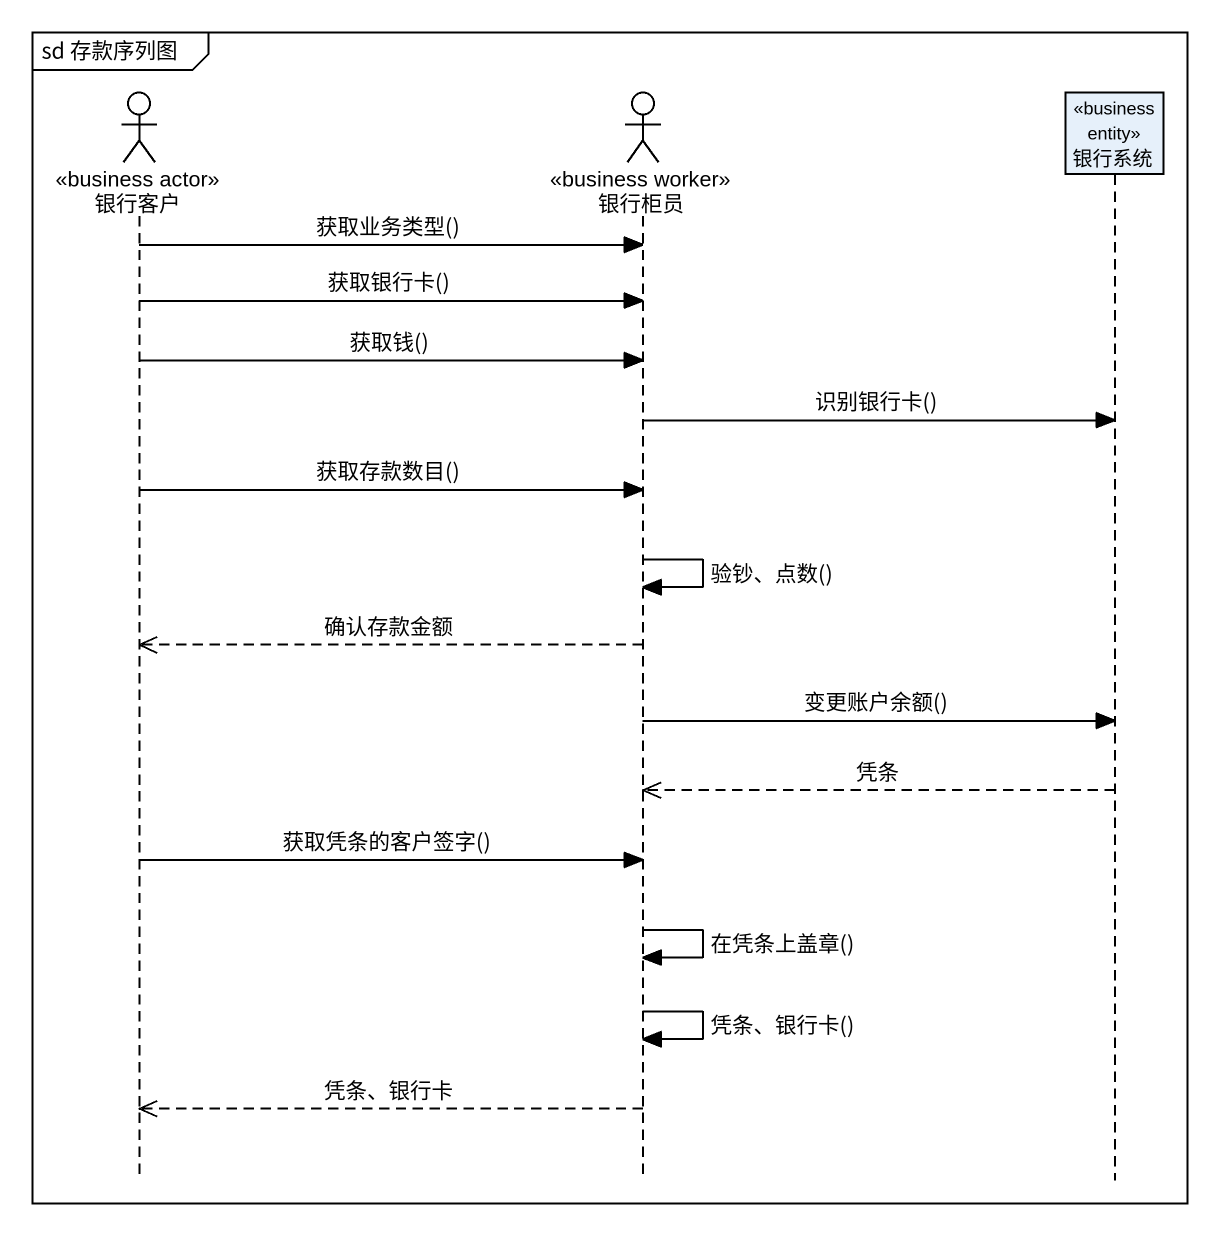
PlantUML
@startuml
mainframe sd 存款序列图
hide footbox
actor 银行客户 <<business actor>>
actor 银行柜员 <<business worker>>
participant 银行系统 <<business entity>>

银行客户 -> 银行柜员 : 获取业务类型()
银行客户 -> 银行柜员 : 获取银行卡()
银行客户 -> 银行柜员 : 获取钱()
银行柜员 -> 银行系统 : 识别银行卡()
银行客户 -> 银行柜员 : 获取存款数目()
银行柜员 -> 银行柜员 : 验钞、点数()
银行柜员 -->> 银行客户 : 确认存款金额
银行柜员 -> 银行系统 : 变更账户余额()
银行系统 -->> 银行柜员 : 凭条
银行客户 -> 银行柜员 : 获取凭条的客户签字()
银行柜员 -> 银行柜员 : 在凭条上盖章()
银行柜员 -> 银行柜员 : 凭条、银行卡()
银行柜员 -->> 银行客户 : 凭条、银行卡
@enduml
